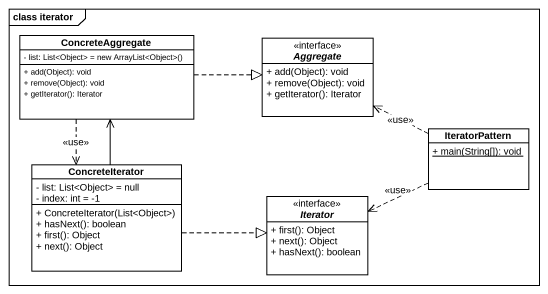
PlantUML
@startuml
mainframe class iterator
hide circle
hide empty members
skinparam classAttributeIconSize 0
class ConcreteAggregate {
  {field} - list: List<Object> = new ArrayList<Object>()
  + add(Object): void
  + remove(Object): void
  + getIterator(): Iterator
}
interface Aggregate <<interface>> {
  + add(Object): void
  + remove(Object): void
  + getIterator(): Iterator
}
class IteratorPattern {
  {static} + main(String[]): void
}
class ConcreteIterator {
  - list: List<Object> = null
  - index: int = -1
  + ConcreteIterator(List<Object>)
  + hasNext(): boolean
  + first(): Object
  + next(): Object
}
interface Iterator <<interface>> {
  + first(): Object
  + next(): Object
  + hasNext(): boolean
}
ConcreteAggregate .right.|> Aggregate
ConcreteAggregate ..> ConcreteIterator : <<use>>
IteratorPattern .left.> Aggregate : <<use>>
IteratorPattern .left.> Iterator : <<use>>
ConcreteIterator -up-> ConcreteAggregate
ConcreteIterator .right.|> Iterator
@enduml
